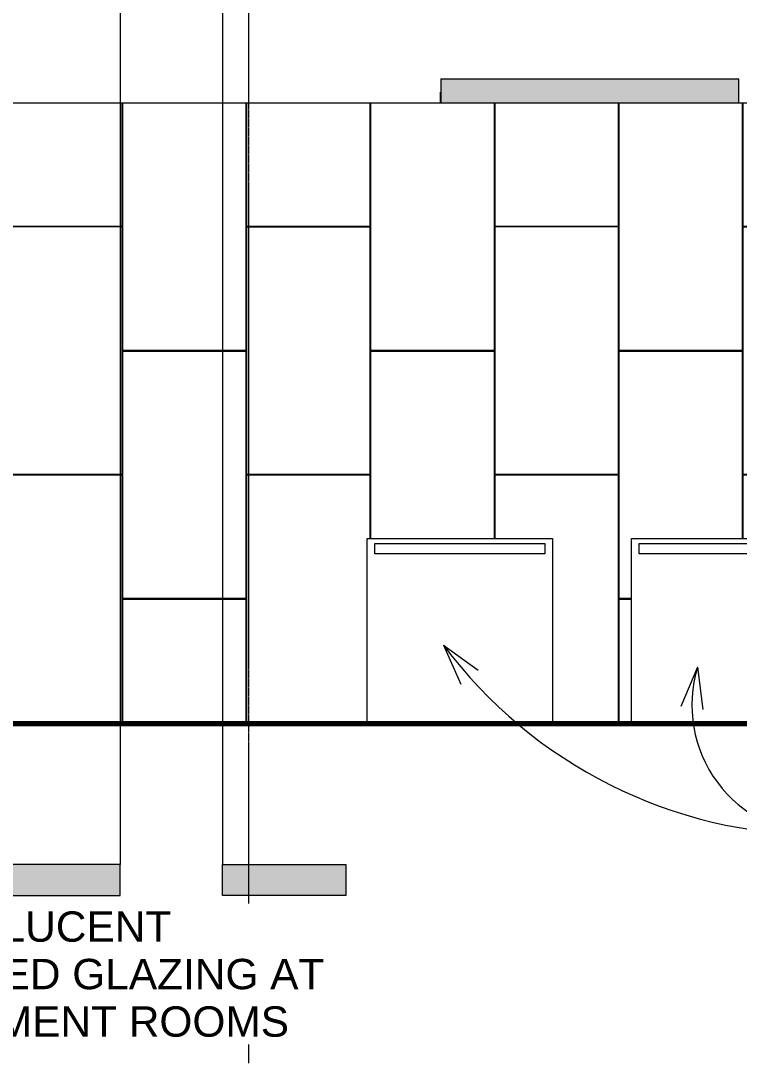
# Model space of a CAD drawing. Header units: inches. Extents: x 20478 to 36715, y -248 to 750.
# Drawn here: x 24409.9 to 24689.1, y -132 to 273.3 of the extents above; entities that cross this region are included whole.
import ezdxf

# ---------------------------------------------------------------- set-up
doc = ezdxf.new("R2010")
doc.units = ezdxf.units.IN
doc.header["$MEASUREMENT"] = 0
doc.linetypes.add('Grid Line 1_2_', pattern=[0.875, 0.5, -0.125, 0.125, -0.125])
for name, color, linetype, lineweight in [('A-WALL-PATT', 111, 'Continuous', 13), ('C-TOPO', 7, 'Continuous', 9), ('E-ELEC-EQPM', 71, 'Continuous', 9), ('G-ANNO-SYMB', 111, 'Continuous', 9), ('G-ANNO-TEXT', 231, 'Continuous', 9), ('L-SITE-WALL', 31, 'Continuous', 13), ('M-EQPM', 50, 'Continuous', 9), ('S-GRID', 1, 'Continuous', 9)]:
    doc.layers.add(name, color=color, linetype=linetype, lineweight=lineweight)
doc.styles.add('Arial_1', font='arial.ttf', dxfattribs={"height": 11.802395})

# ---------------------------------------------------------------- blocks, each defined once
blk = doc.blocks.new('Carrier_48TC_Standard_Efficiency_Gas_Heat_Electric_Cooling_Packaged_Rooftop_Unit_3_to_15_nominal_tons - 15 ton 48TC__16-873539-Elevation - South')
at = {"layer": 'M-EQPM'}
for points in [[(22700.7, 241.25), (22745.7, 241.25), (22745.7, 250.7), (22629.83, 250.7), (22629.83, 241.25), (22631.59, 241.25)], [(22629.83, 241.25), (22629.83, 245.58), (22629.7, 245.58), (22629.7, 241.25)]]:
    blk.add_hatch(color=256, dxfattribs=at).paths.add_polyline_path(points, flags=0)
for p, q in [((22629.83, 250.7), (22745.7, 250.7)), ((22629.83, 250.7), (22629.83, 241.25)), ((22745.7, 241.25), (22745.7, 250.7)), ((22629.7, 241.25), (22629.7, 245.58)), ((22629.7, 245.58), (22629.83, 245.58))]:
    blk.add_line(p, q, dxfattribs=at)
blk = doc.blocks.new('Transformer-Dry-Type-Siemens - 6x6x6-1004770-Elevation - South')
at = {"layer": 'E-ELEC-EQPM'}
for p, q in [((22704, 72), (22776, 72)), ((22704, 0), (22704, 72)), ((22704, 0), (22704, 72)), ((22704, 72), (22776, 72)), ((22707, 66), (22707, 70)), ((22707, 70), (22773, 70)), ((22773, 70), (22773, 66)), ((22776, 72), (22776, 0)), ((22776, 72), (22776, 0)), ((22773, 66), (22707, 66))]:
    blk.add_line(p, q, dxfattribs=at)
blk = doc.blocks.new('Transformer-Dry-Type-Siemens - 6x3x6-1005805-Elevation - South')
at = {"layer": 'E-ELEC-EQPM'}
for p, q in [((22601.24, 72), (22673.24, 72)), ((22601.24, 0), (22601.24, 72)), ((22601.24, 0), (22601.24, 72)), ((22601.24, 72), (22673.24, 72)), ((22604.24, 66), (22604.24, 70)), ((22604.24, 70), (22670.24, 70)), ((22670.24, 70), (22670.24, 66)), ((22673.24, 72), (22673.24, 0)), ((22673.24, 72), (22673.24, 0)), ((22670.24, 66), (22604.24, 66))]:
    blk.add_line(p, q, dxfattribs=at)
blk = doc.blocks.new('Section - 3_32_ x 3_8_-18514-Elevation - South')
at = {"layer": 'G-ANNO-SYMB'}
blk.add_hatch(color=256, dxfattribs=at).paths.add_polyline_path([(25546.9, -54.82), (25498.9, -54.82), (25498.9, -66.82), (25546.9, -66.82)], flags=0)
for p, q in [((25498.9, -66.82), (25498.9, -54.82)), ((25498.9, -54.82), (25546.9, -54.82)), ((25546.9, -54.82), (25546.9, -66.82)), ((25546.9, -66.82), (25498.9, -66.82))]:
    blk.add_line(p, q, dxfattribs=at)

msp = doc.modelspace()

# ---------------------------------------------------------------- hatches: boundary and pattern name
at = {"layer": 'A-WALL-PATT', "lineweight": 9}
h = msp.add_hatch(dxfattribs=at)
h.set_pattern_fill('FP_6', color=256, style=0, pattern_type=2)
h.set_pattern_definition([(0, (24111.59, 0.25), (-193, 193), [48, -145]), (90, (24111.59, 0.25), (-193, 1e-14), [96.25, -96.75]), (180, (24159.59, 96.5), (-193, 193), [48, -145]), (90, (24159.59, 0.25), (-193, 1e-14), [96.25, -96.75]), (180, (24159.59, 96.75), (-193, 193), [48, -145]), (90, (24159.59, 96.75), (-193, 1e-14), [96.25, -96.75]), (0, (24111.59, 193), (-193, 193), [48, -145]), (90, (24111.59, 96.75), (-193, 1e-14), [96.25, -96.75]), (0, (24159.84, 48.25), (-193, 193), [48, -145]), (90, (24159.84, 0), (-193, 1e-14), [48.25, -144.75]), (90, (24207.84, 0), (-193, 1e-14), [48.25, -144.75]), (0, (24159.84, 144.75), (-193, 193), [48, -145]), (90, (24159.84, 48.5), (-193, 1e-14), [96.25, -96.75]), (180, (24207.84, 48.5), (-193, 193), [48, -145]), (90, (24207.84, 48.5), (-193, 1e-14), [96.25, -96.75]), (90, (24159.84, 145), (-193, 1e-14), [48, -145]), (180, (24207.84, 145), (-193, 193), [48, -145]), (90, (24207.84, 145), (-193, 1e-14), [48, -145]), (0, (24208.09, 0.25), (-193, 193), [48, -145]), (90, (24208.09, 0.25), (-193, 1e-14), [96.25, -96.75]), (180, (24256.09, 96.5), (-193, 193), [48, -145]), (90, (24256.09, 0.25), (-193, 1e-14), [96.25, -96.75]), (180, (24256.09, 96.75), (-193, 193), [48, -145]), (90, (24256.09, 96.75), (-193, 1e-14), [96.25, -96.75]), (180, (24256.09, 193), (-193, 193), [48, -145]), (90, (24208.09, 96.75), (-193, 1e-14), [96.25, -96.75]), (0, (24256.34, 48.25), (-193, 193), [48, -145]), (90, (24256.34, 0), (-193, 1e-14), [48.25, -144.75]), (90, (24304.34, 0), (-193, 1e-14), [48.25, -144.75]), (0, (24256.34, 144.75), (-193, 193), [48, -145]), (90, (24256.34, 48.5), (-193, 1e-14), [96.25, -96.75]), (180, (24304.34, 48.5), (-193, 193), [48, -145]), (90, (24304.34, 48.5), (-193, 1e-14), [96.25, -96.75]), (90, (24256.34, 145), (-193, 1e-14), [48, -145]), (180, (24304.34, 145), (-193, 193), [48, -145]), (90, (24304.34, 145), (-193, 1e-14), [48, -145])])
h.paths.add_polyline_path([(24730.42456, 0), (24754.46415, 0), (24754.46415, 151.12565), (24741.46415, 151.12565), (24741.46415, 142.98545), (24737.96415, 142.98545), (24737.96415, 151.12565), (24736.71415, 151.12565), (24736.71415, 156.43023), (24754.46415, 156.43023), (24754.46415, 241.25), (24001.83915, 241.25), (24001.83915, 145), (24257.33915, 145), (24257.33915, 0), (24367.58915, 0), (24367.58915, 144.75), (24401.83915, 144.75), (24401.83915, 0), (24544.56044, 0), (24544.56044, 72), (24616.56044, 72), (24616.56044, 0), (24647.32021, 0), (24647.32021, 72), (24719.32021, 72), (24719.32021, 0)], flags=0)

# ---------------------------------------------------------------- linework, layer by layer
at = {"layer": 'C-TOPO', "lineweight": 70}
msp.add_line((25185.97935, 0), (23883.74539, 0), dxfattribs=at)
at = {"layer": 'C-TOPO'}
msp.add_line((25185.97919, 0), (23883.74539, 0), dxfattribs=at)
at = {"layer": 'G-ANNO-SYMB'}
for p, q in [((24488.26571, 601.30847), (24488.26571, -54.81697)), ((24448.49754, 545.15708), (24448.49754, -54.81697))]:
    msp.add_line(p, q, dxfattribs=at)
at = {"layer": 'G-ANNO-TEXT', "color": 145}
for p, q in [((24574.19609, 30.53163), (24587.63302, 20.8451)), ((24574.19609, 30.53163), (24580.98955, 15.42439)), ((24672.9562, 21.95367), (24666.52865, 6.68715)), ((24672.9562, 21.95367), (24675.02303, 5.5187))]:
    msp.add_line(p, q, dxfattribs=at)
for centre, radius, start in [((24721.24304, 140.18885), 183.43257, 216.712973), ((24721.24304, 7.2362), 50.47992, 163.0491666)]:
    msp.add_arc(centre, radius, start, 270, dxfattribs=at)
at = {"layer": 'L-SITE-WALL'}
msp.add_line((24754.46415, 241.25), (24001.21415, 241.25), dxfattribs=at)
at = {"layer": 'S-GRID', "linetype": 'Grid Line 1_2_'}
msp.add_line((24498.46415, -132), (24498.46415, 573.76478), dxfattribs=at)

# ---------------------------------------------------------------- block references
at = {"layer": 'E-ELEC-EQPM'}
for name in ['Transformer-Dry-Type-Siemens - 6x3x6-1005805-Elevation - South', 'Transformer-Dry-Type-Siemens - 6x6x6-1004770-Elevation - South']:
    msp.add_blockref(name, (1943.32392, 0), dxfattribs=at)
at = {"layer": 'G-ANNO-SYMB', "extrusion": (0, 0, -1)}
msp.add_blockref('Section - 3_32_ x 3_8_-18514-Elevation - South', (-49947.39721, 0), dxfattribs=at)
at = {"layer": 'G-ANNO-SYMB'}
msp.add_blockref('Section - 3_32_ x 3_8_-18514-Elevation - South', (-1010.63396, 0), dxfattribs=at)
at = {"layer": 'M-EQPM'}
msp.add_blockref('Carrier_48TC_Standard_Efficiency_Gas_Heat_Electric_Cooling_Packaged_Rooftop_Unit_3_to_15_nominal_tons - 15 ton 48TC__16-873539-Elevation - South', (1943.32392, 0), dxfattribs=at)

# ---------------------------------------------------------------- next in the draw order: texts
at = {"layer": 'G-ANNO-TEXT', "color": 145, "insert": (24346.53699, -72.98455), "char_height": 11.8023952, "width": 215.712, "attachment_point": 1, "line_spacing_factor": 0.938532, "style": 'Arial_1', "bg_fill": 3, "box_fill_scale": 1.25, "bg_fill_color": 0, "bg_fill_transparency": 0}
msp.add_mtext('TRANSLUCENT\\PFROSTED GLAZING AT\\PTREATMENT ROOMS', dxfattribs=at)

doc.saveas('drawing.dxf')
